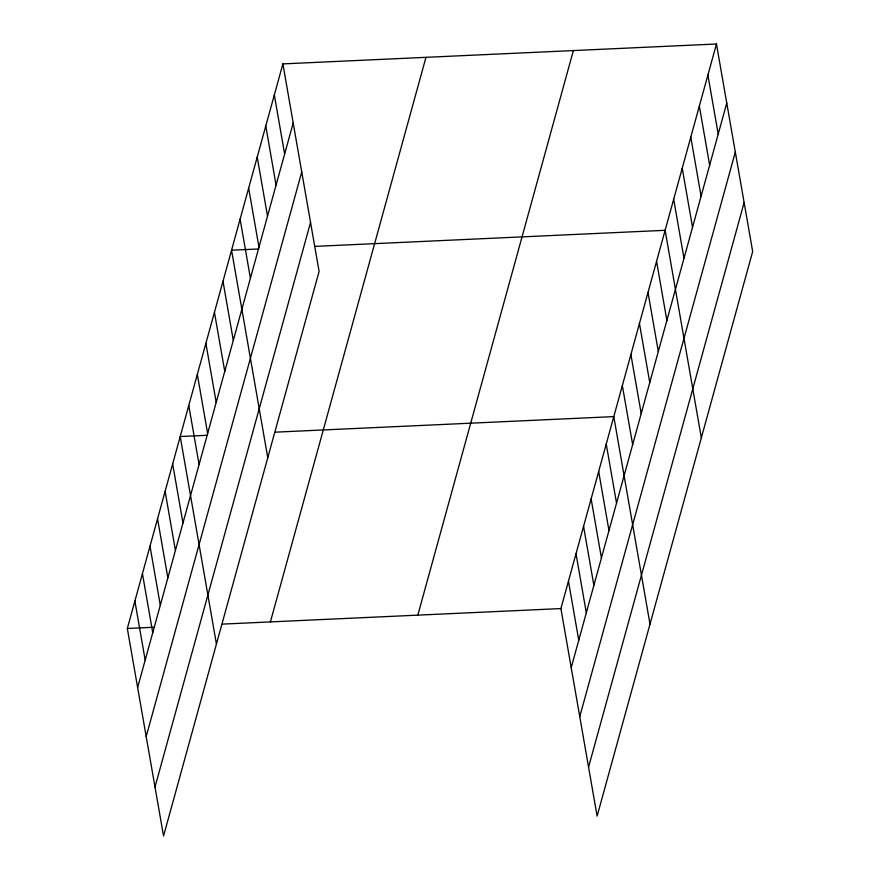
<?xml version="1.0" encoding="UTF-8"?>
<svg xmlns="http://www.w3.org/2000/svg" width="880" height="880" viewBox="0 0 880 880"><rect width="100%" height="100%" fill="white"/><g stroke="black" fill="none" stroke-linecap="round" stroke-linejoin="round"><path stroke-width="1.32" d="M282.887 63.899L319.099 271.425L163.548 836L127.325 628.474L282.887 63.899L716.452 44L752.675 251.526L597.113 816.101L560.901 608.575L716.452 44M137.632 687.544L293.194 122.969M146.19 736.538L301.741 171.963M155.001 787.006L310.552 222.431M270.402 621.907L425.964 57.332M417.824 615.142L573.375 50.567M571.208 667.645L726.759 103.07M579.755 716.639L735.317 152.064M588.566 767.107L744.128 202.532M258.797 248.963L231.55 250.206L267.773 457.732M314.666 246.4L665.126 230.307L701.338 437.833M207.471 435.27L180.213 436.524L216.436 644.05M275.605 432.146L613.789 416.614L650.001 624.14M127.325 628.474L154.583 627.22M222.717 624.096L560.901 608.575M707.894 75.053L718.212 134.123M699.347 106.106L709.654 165.176M690.789 137.159L701.096 196.229M682.231 168.201L692.538 227.271M673.673 199.254L683.991 258.324M656.568 261.36L666.875 320.43M648.01 292.413L658.317 351.483M639.452 323.466L649.759 382.536M630.894 354.519L641.212 413.589M622.347 385.572L632.654 444.642M606.232 444.037L616.539 503.107M598.675 471.46L608.982 530.53M591.118 498.883L601.425 557.953M583.561 526.306L593.879 585.376M576.015 553.729L586.322 612.799M568.458 581.152L578.765 640.222M274.329 94.952L284.636 154.022M265.771 126.005L276.078 185.075M257.213 157.058L267.52 216.128M248.655 188.111L258.973 247.181M240.108 219.164L250.415 278.223M222.992 281.259L233.299 340.329M214.434 312.312L224.752 371.382M205.887 343.365L216.194 402.435M197.329 374.418L207.636 433.488M188.771 405.471L199.078 464.541M172.656 463.947L182.974 523.006M165.11 491.359L175.417 550.429M157.553 518.782L167.86 577.852M149.996 546.205L160.303 605.275M142.439 573.628L152.746 632.698M134.882 601.051L145.189 660.121"/></g></svg>
